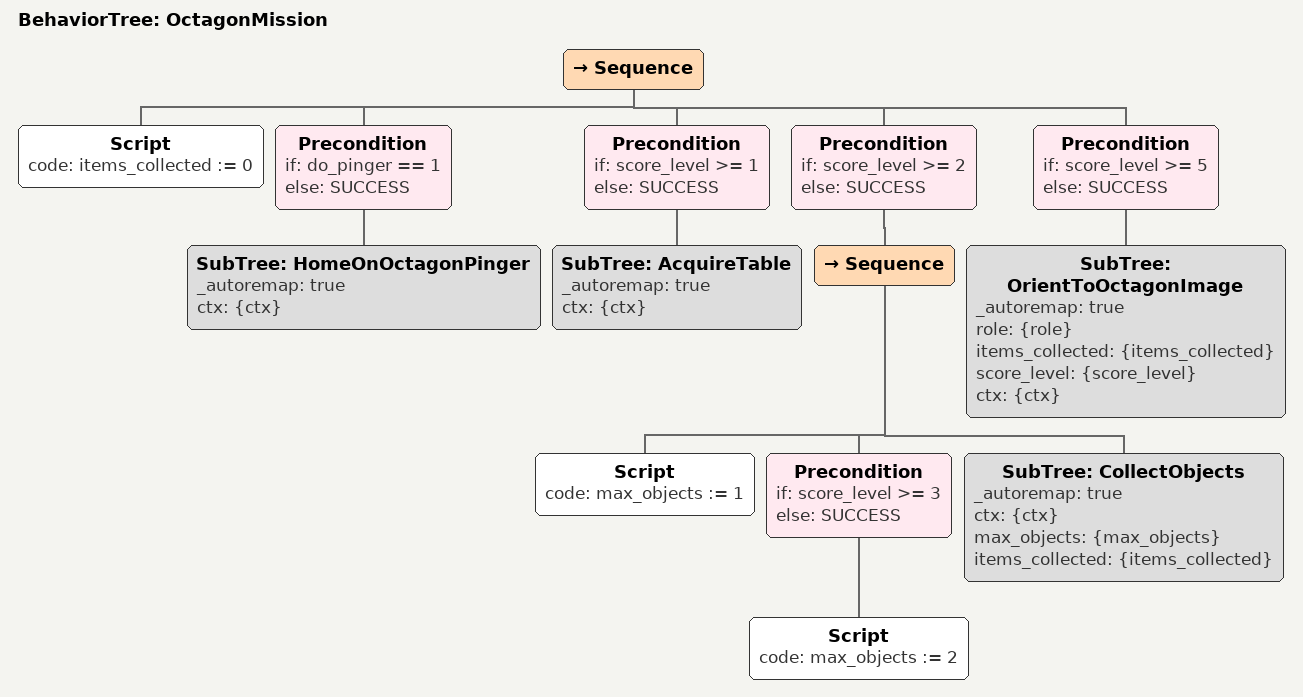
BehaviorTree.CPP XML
<root BTCPP_format="4" main_tree_to_execute="OctagonMission">
    <BehaviorTree ID="OctagonMission">
        <Sequence>
            <Script code="items_collected := 0"/>

            <!-- S1: frequency-gated acoustic homing onto the octagon (skippable
                 when hand-placed via do_pinger:=0) -->
            <Precondition if="do_pinger == 1" else="SUCCESS">
                <SubTree ID="HomeOnOctagonPinger" _autoremap="true" ctx="{ctx}"/>
            </Precondition>

            <Precondition if="score_level >= 1" else="SUCCESS">
                <SubTree ID="AcquireTable" _autoremap="true" ctx="{ctx}"/>
            </Precondition>

            <!-- S3->S4->S5 collection loop: 1 object at level 2, 2 objects at level 3+ -->
            <Precondition if="score_level >= 2" else="SUCCESS">
                <Sequence>
                    <Script code="max_objects := 1"/>
                    <Precondition if="score_level >= 3" else="SUCCESS">
                        <Script code="max_objects := 2"/>
                    </Precondition>
                    <SubTree ID="CollectObjects" _autoremap="true" ctx="{ctx}"
                             max_objects="{max_objects}" items_collected="{items_collected}"/>
                </Sequence>
            </Precondition>

            <!-- S7: face the octagon-wall symbol (+ rotation bonus); own 5/6 gate inside -->
            <Precondition if="score_level >= 5" else="SUCCESS">
                <SubTree ID="OrientToOctagonImage" _autoremap="true"
                         role="{role}" items_collected="{items_collected}"
                         score_level="{score_level}" ctx="{ctx}"/>
            </Precondition>
        </Sequence>
    </BehaviorTree>
</root>
